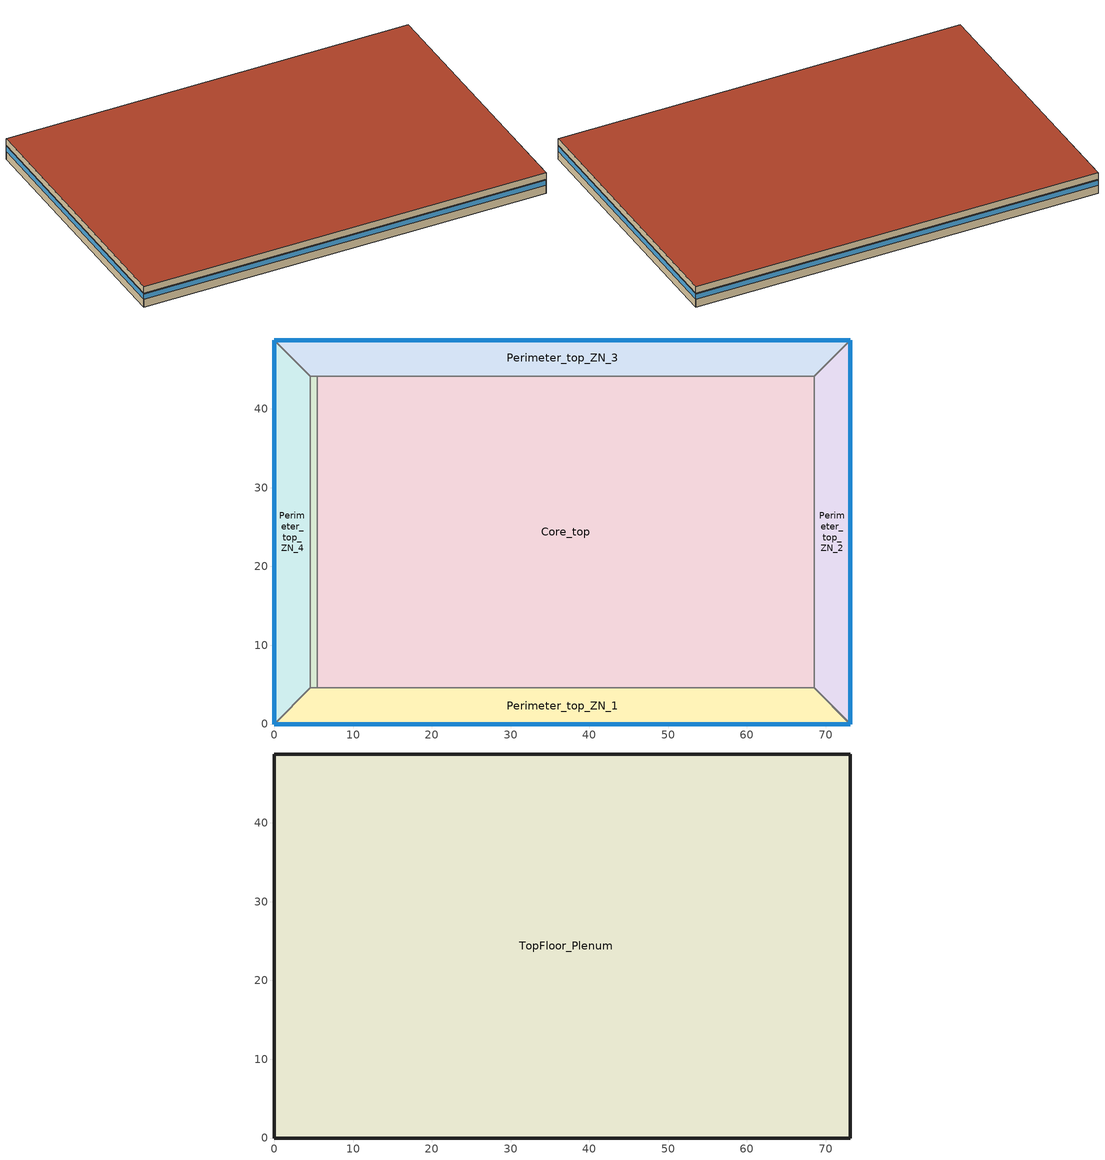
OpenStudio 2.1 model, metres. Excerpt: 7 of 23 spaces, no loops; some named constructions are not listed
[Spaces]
DataCenter_top_ZN_6
 floor adiabatic (Typical Interior Wall): 5.49,44.16 5.49,4.57 4.57,4.57 4.57,44.16 z43.6
 wall to Perimeter_top_ZN_4: 4.57,44.16 4.57,4.57 z43.6:46.34
 wall to Core_top: 5.49,4.57 5.49,44.16 z43.6:46.34
 wall to Perimeter_top_ZN_3: 5.49,44.16 4.57,44.16 z43.6:46.34
 wall to Perimeter_top_ZN_1: 4.57,4.57 5.49,4.57 z43.6:46.34
Perimeter_top_ZN_3
 floor adiabatic (Typical Interior Wall): 73.11,48.74 68.53,44.16 4.57,44.16 0,48.74 z43.6
 wall outside: 73.11,48.74 0,48.74 z43.6:46.34
 wall to Core_top: 5.49,44.16 68.53,44.16 z43.6:46.34
 wall to Perimeter_top_ZN_2: 68.53,44.16 73.11,48.74 z43.6:46.34
 wall to Perimeter_top_ZN_4: 0,48.74 4.57,44.16 z43.6:46.34
 window: 73.11,48.74 0,48.74 z45.14:46.1
Core_top
 floor adiabatic (Typical Interior Wall): 68.53,44.16 68.53,4.57 5.49,4.57 5.49,44.16 z43.6
 wall to Perimeter_top_ZN_1: 5.49,4.57 68.53,4.57 z43.6:46.34
 wall to Perimeter_top_ZN_2: 68.53,4.57 68.53,44.16 z43.6:46.34
Perimeter_top_ZN_2
 floor adiabatic (Typical Interior Wall): 73.11,48.74 73.11,0 68.53,4.57 68.53,44.16 z43.6
 wall outside: 73.11,0 73.11,48.74 z43.6:46.34
 wall to Perimeter_top_ZN_1: 68.53,4.57 73.11,0 z43.6:46.34
 window: 73.11,0 73.11,48.74 z45.14:46.1
Perimeter_top_ZN_1
 floor adiabatic (Typical Interior Wall): 68.53,4.57 73.11,0 0,0 4.57,4.57 z43.6
 wall outside: 0,0 73.11,0 z43.6:46.34
 wall to Perimeter_top_ZN_4: 4.57,4.57 0,0 z43.6:46.34
 window: 0,0 73.11,0 z45.14:46.1
Perimeter_top_ZN_4
 floor adiabatic (Typical Interior Wall): 0,48.74 4.57,44.16 4.57,4.57 0,0 z43.6
 wall outside: 0,48.74 0,0 z43.6:46.34
 window: 0,48.74 0,0 z45.14:46.1
TopFloor_Plenum
 floor to Perimeter_top_ZN_3: 73.11,48.74 68.53,44.16 4.57,44.16 0,48.74 z46.34
 floor to Perimeter_top_ZN_2: 73.11,48.74 73.11,0 68.53,4.57 68.53,44.16 z46.34
 floor to Perimeter_top_ZN_1: 68.53,4.57 73.11,0 0,0 4.57,4.57 z46.34
 floor to Perimeter_top_ZN_4: 0,48.74 4.57,44.16 4.57,4.57 0,0 z46.34
 floor to DataCenter_top_ZN_6: 5.49,44.16 5.49,4.57 4.57,4.57 4.57,44.16 z46.34
 floor to Core_top: 68.53,44.16 68.53,4.57 5.49,4.57 5.49,44.16 z46.34
 wall outside: 0,0 73.11,0 73.11,48.74 0,48.74 0,0 z46.34:47.56
 roof outside: 73.11,0 73.11,48.74 0,48.74 0,0 z47.56
[Building]
NECB 2011-LargeOffice-NECB HDD Method-CAN_AB_Fort.McMurray.719320_CWEC.epw created: 2017-06-30 14:06:17 +0000: North Axis {deg}=0; Default Construction Set=NECB 2011 - Office - NECB HDD Method at climate 7b; Standards Number of Stories=13; Standards Number of Above Ground Stories=12; Standards Building Type=LargeOffice
[Site]
Fort McMurray_AB_CAN: Latitude {deg}=56.65; Longitude {deg}=-111.22; Time Zone {hr}=-7; Elevation {m}=369
[Site:GroundTemperature:BuildingSurface]
19.527, 19.502, 19.536, 19.598, 20.002, 21.64, 22.225, 22.375, 21.449, 20.121, 19.802, 19.633
[Site:WaterMainsTemperature]
Calculation Method=Correlation; Annual Average Outdoor Air Temperature {C}=1.125; Maximum Difference In Monthly Average Outdoor Air Temperatures {deltaC}=33.5
[SizingPeriod:DesignDay] Barometric Pressure {Pa}=96970; Sky Clearness=0; Rain Indicator=0; Snow Indicator=0; Day of Month=21; Daylight Saving Time Indicator=0; Humidity Indicating Type=Wetbulb; Dry-Bulb Temperature Range Modifier Type=DefaultMultipliers
Name | Maximum Dry-Bulb Temperature {C} | Daily Dry-Bulb Temperature Range {deltaC} | Humidity Indicating Conditions at Maximum Dry-Bulb | Wind Speed {m/s} | Wind Direction {deg} | Month | Day Type | Solar Model Indicator | ASHRAE Taub | ASHRAE Taud
Fort McMurray Ann Htg 99.6% Condns DB | -36.8 | 0 | -36.8 | 1 | 250 | 1 | WinterDesignDay | ASHRAEClearSky
Fort McMurray Ann Clg .4% Condns DB=>MWB | 28.9 | 12.1 | 17.7 | 3.8 | 260 | 7 | SummerDesignDay | ASHRAETau | 0.383 | 2.26
Fort McMurray Ann Clg .4% Condns WB=>MDB | 26.6 | 12.1 | 18.9 | 3.8 | 260 | 7 | SummerDesignDay | ASHRAETau | 0.383 | 2.26
[Material:NoMass]
CP02 CARPET PAD: Roughness=VeryRough; Thermal Resistance {m2-K/W}=0.21648; Thermal Absorptance=0.9; Solar Absorptance=0.7; Visible Absorptance=0.8
[Material]
Name | Roughness | Thickness {m} | Conductivity {W/m-K} | Density {kg/m3} | Specific Heat {J/kg-K} | Thermal Absorptance | Solar Absorptance | Visible Absorptance
100mm Normalweight concrete floor | MediumSmooth | 0.1016 | 2.31 | 2322 | 832
G01 13mm gypsum board | Smooth | 0.0127 | 0.16 | 800 | 1090 | 0.9 | 0.7 | 0.5
G05 25mm wood | MediumSmooth | 0.0254 | 0.15 | 608 | 1630 | 0.9 | 0.5 | 0.5
[Construction]
Typical Interior Floor: 100mm Normalweight concrete floor, CP02 CARPET PAD
Typical Interior Wall: G01 13mm gypsum board, G01 13mm gypsum board
Typical Interior Ceiling: CP02 CARPET PAD, 100mm Normalweight concrete floor
Typical Interior Window: Clear 3mm
Typical Interior Door; Typical Interior Partition: G05 25mm wood
Customized Fenestration: cond=0.220 tvis=0.220 tsol=0.232: Customized Fenestration:: cond=0.220 tvis=0.220 tsol=0.232
Customized Fenestration: cond=0.220 tvis=0.441 tsol=0.279: Customized Fenestration:: cond=0.220 tvis=0.441 tsol=0.279
Customized Fenestration: cond=0.220 tvis=0.294 tsol=0.332: Customized Fenestration:: cond=0.220 tvis=0.294 tsol=0.332
Customized Fenestration: cond=0.220 tvis=0.898 tsol=0.837: Customized Fenestration:: cond=0.220 tvis=0.898 tsol=0.837
[DefaultConstructionSet]
NECB 2011 - Office - NECB HDD Method at climate 7b: Default Exterior Surface Constructions=NECB 2011 - Office - NECB HDD Method at climate 7b; Default Interior Surface Constructions=Default Surface Constructions 2; Default Ground Contact Surface Constructions=NECB 2011 - Office - NECB HDD Method at climate 7b 1; Default Exterior SubSurface Constructions=NECB 2011 - Office - NECB HDD Method at climate 7b; Default Interior SubSurface Constructions=Default Sub Surface Constructions 2; Interior Partition Construction=Typical Interior Partition
[DefaultSurfaceConstructions]
Name | Floor Construction | Wall Construction | Roof Ceiling Construction
Default Surface Constructions 2 | Typical Interior Floor | Typical Interior Wall | Typical Interior Ceiling
NECB 2011 - Office - NECB HDD Method at climate 7b | Customized opaque construction {e370e0f2-4649-46a2-bdea-78e6a9e296ea} to conductance of 0.162 | Customized opaque construction {8af4ce8e-7012-49ed-b608-ad8a921cfcaf} to conductance of 0.21 | Customized opaque construction {2b7fb45a-fb88-4c42-89b6-540ae7994c67} to conductance of 0.162
NECB 2011 - Office - NECB HDD Method at climate 7b 1 | Customized opaque construction {1f033353-9a31-41f6-8d02-72a354a8a7e3} to conductance of 0.757 | Customized opaque construction {1f033353-9a31-41f6-8d02-72a354a8a7e3} to conductance of 0.284 | Customized opaque construction {1f033353-9a31-41f6-8d02-72a354a8a7e3} to conductance of 0.284
[DefaultSubSurfaceConstructions]
Name | Fixed Window Construction | Operable Window Construction | Door Construction | Glass Door Construction | Overhead Door Construction | Skylight Construction | Tubular Daylight Dome Construction | Tubular Daylight Diffuser Construction
Default Sub Surface Constructions 2 | Typical Interior Window | Typical Interior Window | Typical Interior Door
NECB 2011 - Office - NECB HDD Method at climate 7b | Customized Fenestration: cond=0.220 tvis=0.220 tsol=0.232 | Customized Fenestration: cond=0.220 tvis=0.220 tsol=0.232 | Customized opaque construction {9ed4e209-ecdc-46af-bdf0-0a89442856df} to conductance of 2.2 | Customized Fenestration: cond=0.220 tvis=0.441 tsol=0.279 | Customized opaque construction {8116d5be-e29f-4d97-8f0b-3f6932c326c8} to conductance of 2.2 | Customized Fenestration: cond=0.220 tvis=0.294 tsol=0.332 | Customized Fenestration: cond=0.220 tvis=0.898 tsol=0.837 | Customized Fenestration: cond=0.220 tvis=0.898 tsol=0.837
[WindowMaterial:Glazing]
Clear 3mm: Optical Data Type=SpectralAverage; Thickness {m}=0.003; Solar Transmittance at Normal Incidence=0.837; Front Side Solar Reflectance at Normal Incidence=0.075; Back Side Solar Reflectance at Normal Incidence=0.075; Visible Transmittance at Normal Incidence=0.898; Front Side Visible Reflectance at Normal Incidence=0.081; Back Side Visible Reflectance at Normal Incidence=0.081; Infrared Transmittance at Normal Incidence=0; Front Side Infrared Hemispherical Emissivity=0.84; Back Side Infrared Hemispherical Emissivity=0.84; Conductivity {W/m-K}=0.9; Dirt Correction Factor for Solar and Visible Transmittance=1; Solar Diffusing=No
[WindowMaterial:SimpleGlazingSystem] U-Factor {W/m2-K}=2.2; Solar Heat Gain Coefficient=0.6; Visible Transmittance=0.21
Customized Fenestration:: cond=0.220 tvis=0.220 tsol=0.232; Customized Fenestration:: cond=0.220 tvis=0.441 tsol=0.279; Customized Fenestration:: cond=0.220 tvis=0.294 tsol=0.332; Customized Fenestration:: cond=0.220 tvis=0.898 tsol=0.837
[Space] Building Story=Building Story 3
Name | Space Type | Thermal Zone | Part of Total Floor Area
DataCenter_top_ZN_6 | Space Function Office - open plan | Sp-DataCenter_top_ZN_6 Sys-6 Flr-4 Sch-A HPlcmt-core ZN
Perimeter_top_ZN_3 | Space Function Office - open plan | Sp-Perimeter_top_ZN_3 Sys-6 Flr-4 Sch-A HPlcmt-north ZN | Yes
Core_top | Space Function Office - open plan | Sp-Core_top Sys-6 Flr-4 Sch-A HPlcmt-core ZN | Yes
Perimeter_top_ZN_2 | Space Function Office - open plan | Sp-Perimeter_top_ZN_2 Sys-6 Flr-4 Sch-A HPlcmt-east ZN | Yes
Perimeter_top_ZN_1 | Space Function Office - open plan | Sp-Perimeter_top_ZN_1 Sys-6 Flr-4 Sch-A HPlcmt-south ZN | Yes
TopFloor_Plenum | Space Function - undefined - | Sp-TopFloor_Plenum Sys-0 Flr-4 Sch-- undefined - HPlcmt-north ZN | No
Perimeter_top_ZN_4 | Space Function Office - open plan | Sp-Perimeter_top_ZN_4 Sys-6 Flr-4 Sch-A HPlcmt-west ZN | Yes
[BuildingStory]
Building Story 3: Nominal Z Coordinate {m}=43.5952
[SpaceType] Standards Building Type=Space Function
Name | Default Schedule Set | Design Specification Outdoor Air Object | Standards Space Type
Space Function Office - open plan | Space Function Office - open plan Schedule Set | Space Function Office - open plan Ventilation | Office - open plan
Space Function - undefined - | Space Function - undefined - Schedule Set | Space Function - undefined - Ventilation | - undefined -
[DesignSpecification:OutdoorAir]
Name | Outdoor Air Flow per Person {m3/s-person} | Outdoor Air Flow per Floor Area {m3/s-m2} | Outdoor Air Flow Air Changes per Hour {1/hr} | Outdoor Air Method
Space Function - undefined - Ventilation | 0 | 0 | 0
Space Function Office - open plan Ventilation |  | 0.0004318 |  | Sum
[DefaultScheduleSet] Infiltration Schedule=Always On
Name | Number of People Schedule | People Activity Level Schedule | Lighting Schedule | Electric Equipment Schedule
Space Function - undefined - Schedule Set
Space Function Office - open plan Schedule Set | NECB-A-Occupancy | NECB-Activity | NECB-A-Lighting | NECB-A-Electric-Equipment
[ThermostatSetpoint:DualSetpoint]
Name | Heating Setpoint Temperature Schedule | Cooling Setpoint Temperature Schedule
Space Function - undefined - Thermostat 6
Space Function Office - open plan Thermostat 33; Space Function Office - open plan Thermostat 34; Space Function Office - open plan Thermostat 35; Space Function Office - open plan Thermostat 36; Space Function Office - open plan Thermostat 37; Space Function Office - open plan Thermostat 38 | NECB-A-Thermostat Setpoint-Heating | NECB-A-Thermostat Setpoint-Cooling
[People:Definition]
Space Function Office - open plan People Definition: Number of People Calculation Method=People/Area; People per Space Floor Area {person/m2}=0.0500522; Fraction Radiant=0.3
[People]
Space Function Office - open plan People: People Definition=Space Function Office - open plan People Definition; Space or SpaceType=Space Function Office - open plan; Work Efficiency Schedule=Work Efficiency Schedule; Clothing Insulation Schedule=Clothing Schedule; Air Velocity Schedule=Air Velocity Schedule
[Lights:Definition]
Space Function Office - open plan Lights Definition: Design Level Calculation Method=Watts/Area; Watts per Space Floor Area {W/m2}=10.9999; Fraction Radiant=0.5; Fraction Visible=0.2
[Lights]
Space Function Office - open plan Lights: Lights Definition=Space Function Office - open plan Lights Definition; Space or SpaceType=Space Function Office - open plan
[ElectricEquipment:Definition]
Space Function Office - open plan Elec Equip Definition: Design Level Calculation Method=Watts/Area; Watts per Space Floor Area {W/m2}=7.49994; Fraction Radiant=0.5
[ElectricEquipment]
Space Function Office - open plan Elec Equip: Electric Equipment Definition=Space Function Office - open plan Elec Equip Definition; Space or SpaceType=Space Function Office - open plan
[SpaceInfiltration:DesignFlowRate] Schedule=Always On Discrete; Design Flow Rate Calculation Method=Flow/ExteriorArea; Flow per Exterior Surface Area {m3/s-m2}=0.00025; Constant Term Coefficient=0; Temperature Term Coefficient=0; Velocity Term Coefficient=0.224; Velocity Squared Term Coefficient=0
Name | Space or SpaceType
Perimeter_top_ZN_1 Infiltration | Perimeter_top_ZN_1
Perimeter_top_ZN_2 Infiltration | Perimeter_top_ZN_2
Perimeter_top_ZN_3 Infiltration | Perimeter_top_ZN_3
Perimeter_top_ZN_4 Infiltration | Perimeter_top_ZN_4
TopFloor_Plenum Infiltration | TopFloor_Plenum
[ThermalZone] Use Ideal Air Loads=No
Name | Thermostat
Sp-TopFloor_Plenum Sys-0 Flr-4 Sch-- undefined - HPlcmt-north ZN | Space Function - undefined - Thermostat 6
Sp-Perimeter_top_ZN_3 Sys-6 Flr-4 Sch-A HPlcmt-north ZN | Space Function Office - open plan Thermostat 33
Sp-Perimeter_top_ZN_2 Sys-6 Flr-4 Sch-A HPlcmt-east ZN | Space Function Office - open plan Thermostat 34
Sp-Perimeter_top_ZN_4 Sys-6 Flr-4 Sch-A HPlcmt-west ZN | Space Function Office - open plan Thermostat 35
Sp-Perimeter_top_ZN_1 Sys-6 Flr-4 Sch-A HPlcmt-south ZN | Space Function Office - open plan Thermostat 36
Sp-DataCenter_top_ZN_6 Sys-6 Flr-4 Sch-A HPlcmt-core ZN | Space Function Office - open plan Thermostat 37
Sp-Core_top Sys-6 Flr-4 Sch-A HPlcmt-core ZN | Space Function Office - open plan Thermostat 38
[Sizing:Zone] Zone Cooling Design Supply Air Temperature Input Method=SupplyAirTemperature; Zone Cooling Design Supply Air Temperature {C}=14; Zone Cooling Design Supply Air Temperature Difference {deltaC}=11.11; Zone Heating Design Supply Air Temperature Input Method=SupplyAirTemperature; Zone Heating Design Supply Air Temperature {C}=40; Zone Heating Design Supply Air Temperature Difference {deltaC}=11.11; Zone Cooling Design Supply Air Humidity Ratio {kg-H2O/kg-air}=0.0085; Zone Heating Design Supply Air Humidity Ratio {kg-H2O/kg-air}=0.008; Cooling Design Air Flow Method=DesignDay; Heating Design Air Flow Method=DesignDay; Account for Dedicated Outdoor Air System=No; Dedicated Outdoor Air System Control Strategy=NeutralSupplyAir; Dedicated Outdoor Air Low Setpoint Temperature for Design {C}=autosize; Dedicated Outdoor Air High Setpoint Temperature for Design {C}=autosize
Sp-GroundFloor_Plenum Sys-0 Flr-1 Sch-- undefined - HPlcmt-north ZN; Sp-MidFloor_Plenum Sys-0 Flr-3 Sch-- undefined - HPlcmt-north ZN; Sp-TopFloor_Plenum Sys-0 Flr-4 Sch-- undefined - HPlcmt-north ZN
[HeatExchanger:AirToAir:SensibleAndLatent]
VAV with Reheat 2 ERV: Availability Schedule=Always On Discrete; Nominal Supply Air Flow Rate {m3/s}=autosize; Sensible Effectiveness at 100% Heating Air Flow=0.5; Latent Effectiveness at 100% Heating Air Flow=0.5; Sensible Effectiveness at 75% Heating Air Flow=0.5; Latent Effectiveness at 75% Heating Air Flow=0.5; Sensible Effectiveness at 100% Cooling Air Flow=0.5; Latent Effectiveness at 100% Cooling Air Flow=0.5; Sensible Effectiveness at 75% Cooling Air Flow=0.5; Latent Effectiveness at 75% Cooling Air Flow=0.5; Nominal Electric Power {W}=50; Supply Air Outlet Temperature Control=Yes; Heat Exchanger Type=Rotary; Frost Control Type=ExhaustOnly; Threshold Temperature {C}=-23.3; Initial Defrost Time Fraction=0.167; Rate of Defrost Time Fraction Increase {1/K}=1.44; Economizer Lockout=Yes
[SetpointManager:OutdoorAirPretreat]
Setpoint Manager Outdoor Air Pretreat 1: Minimum Setpoint Temperature {C}=-99; Maximum Setpoint Temperature {C}=99; Minimum Setpoint Humidity Ratio {kgWater/kgDryAir}=1e-05; Maximum Setpoint Humidity Ratio {kgWater/kgDryAir}=1
[Schedule:Ruleset]
Always On: Default Day Schedule=Always On Default
Clothing Schedule: Default Day Schedule=Clothing Schedule Default Winter Clothes
Air Velocity Schedule: Default Day Schedule=Air Velocity Schedule Default
Work Efficiency Schedule: Default Day Schedule=Work Efficiency Schedule Default
NECB-A-Occupancy: Default Day Schedule=NECB-A-Occupancy Default
NECB-Activity: Default Day Schedule=NECB-Activity Default; Summer Design Day Schedule=NECB-Activity Summer Design Day; Winter Design Day Schedule=NECB-Activity Winter Design Day
NECB-A-Lighting: Default Day Schedule=NECB-A-Lighting Default
NECB-A-Electric-Equipment: Default Day Schedule=NECB-A-Electric-Equipment Default
NECB-A-Thermostat Setpoint-Heating: Default Day Schedule=NECB-A-Thermostat Setpoint-Heating Default
NECB-A-Thermostat Setpoint-Cooling: Default Day Schedule=NECB-A-Thermostat Setpoint-Cooling Default
[Schedule:Day]
Always On Default; Clothing Schedule Default Winter Clothes: 24, 0, 1
Clothing Schedule Summer Clothes: 24, 0, 0.5
Air Velocity Schedule Default; NECB-A-Electric-Equipment Sat Day; NECB-A-Electric-Equipment Sun|Hol Day: 24, 0, 0.2
Work Efficiency Schedule Default; NECB-A-Occupancy Sat Day; NECB-A-Occupancy Sun|Hol Day: 24, 0, 0
NECB-A-Occupancy Default; NECB-A-Occupancy Default|Wkdy Day: 7, 0, 0, 8, 0, 0.1, 9, 0, 0.7, 12, 0, 0.9, 14, 0, 0.5, 17, 0, 0.9, 18, 0, 0.7, 19, 0, 0.3, 23, 0, 0.1, 24, 0, 0
NECB-Activity Default; NECB-Activity Winter Design Day; NECB-Activity Summer Design Day: 24, 0, 130
NECB-A-Lighting Default; NECB-A-Lighting Default|Wkdy Day: 7, 0, 0.05, 8, 0, 0.3, 9, 0, 0.8, 17, 0, 0.9, 18, 0, 0.8, 19, 0, 0.5, 21, 0, 0.3, 23, 0, 0.1, 24, 0, 0.05
NECB-A-Lighting Sat Day; NECB-A-Lighting Sun|Hol Day: 24, 0, 0.05
NECB-A-Electric-Equipment Default; NECB-A-Electric-Equipment Default|Wkdy Day: 7, 0, 0.2, 8, 0, 0.3, 9, 0, 0.8, 18, 0, 0.9, 19, 0, 0.5, 21, 0, 0.3, 24, 0, 0.2
NECB-A-Thermostat Setpoint-Heating Default; NECB-A-Thermostat Setpoint-Heating Default|Wkdy Day: 6, 0, 18, 7, 0, 20, 21, 0, 22, 24, 0, 18
NECB-A-Thermostat Setpoint-Heating Sat Day; NECB-A-Thermostat Setpoint-Heating Sun|Hol Day: 24, 0, 18
NECB-A-Thermostat Setpoint-Cooling Default; NECB-A-Thermostat Setpoint-Cooling Default|Wkdy Day: 6, 0, 35, 21, 0, 24, 24, 0, 35
NECB-A-Thermostat Setpoint-Cooling Sat Day; NECB-A-Thermostat Setpoint-Cooling Sun|Hol Day: 24, 0, 35
[Schedule:Rule] Date Specification Type=DateRange; Start Day=1
Name | Schedule Ruleset | Rule Order | Day Schedule | Start Month | End Month | End Day | Apply Monday | Apply Tuesday | Apply Wednesday | Apply Thursday | Apply Friday | Apply Saturday | Apply Sunday
Schedule Rule 1 | Clothing Schedule | 0 | Clothing Schedule Summer Clothes | 5 | 9 | 30
Schedule Rule 2 | NECB-A-Occupancy | 2 | NECB-A-Occupancy Default|Wkdy Day | 1 | 12 | 31 | Yes | Yes | Yes | Yes | Yes
Schedule Rule 3 | NECB-A-Occupancy | 1 | NECB-A-Occupancy Sat Day | 1 | 12 | 31 |  |  |  |  |  | Yes
Schedule Rule 4 | NECB-A-Occupancy | 0 | NECB-A-Occupancy Sun|Hol Day | 1 | 12 | 31 |  |  |  |  |  |  | Yes
Schedule Rule 5 | NECB-A-Lighting | 2 | NECB-A-Lighting Default|Wkdy Day | 1 | 12 | 31 | Yes | Yes | Yes | Yes | Yes
Schedule Rule 6 | NECB-A-Lighting | 1 | NECB-A-Lighting Sat Day | 1 | 12 | 31 |  |  |  |  |  | Yes
Schedule Rule 7 | NECB-A-Lighting | 0 | NECB-A-Lighting Sun|Hol Day | 1 | 12 | 31 |  |  |  |  |  |  | Yes
Schedule Rule 8 | NECB-A-Electric-Equipment | 2 | NECB-A-Electric-Equipment Default|Wkdy Day | 1 | 12 | 31 | Yes | Yes | Yes | Yes | Yes
Schedule Rule 9 | NECB-A-Electric-Equipment | 1 | NECB-A-Electric-Equipment Sat Day | 1 | 12 | 31 |  |  |  |  |  | Yes
Schedule Rule 10 | NECB-A-Electric-Equipment | 0 | NECB-A-Electric-Equipment Sun|Hol Day | 1 | 12 | 31 |  |  |  |  |  |  | Yes
Schedule Rule 11 | NECB-A-Thermostat Setpoint-Heating | 2 | NECB-A-Thermostat Setpoint-Heating Default|Wkdy Day | 1 | 12 | 31 | Yes | Yes | Yes | Yes | Yes
Schedule Rule 12 | NECB-A-Thermostat Setpoint-Heating | 1 | NECB-A-Thermostat Setpoint-Heating Sat Day | 1 | 12 | 31 |  |  |  |  |  | Yes
Schedule Rule 13 | NECB-A-Thermostat Setpoint-Heating | 0 | NECB-A-Thermostat Setpoint-Heating Sun|Hol Day | 1 | 12 | 31 |  |  |  |  |  |  | Yes
Schedule Rule 14 | NECB-A-Thermostat Setpoint-Cooling | 2 | NECB-A-Thermostat Setpoint-Cooling Default|Wkdy Day | 1 | 12 | 31 | Yes | Yes | Yes | Yes | Yes
Schedule Rule 15 | NECB-A-Thermostat Setpoint-Cooling | 1 | NECB-A-Thermostat Setpoint-Cooling Sat Day | 1 | 12 | 31 |  |  |  |  |  | Yes
Schedule Rule 16 | NECB-A-Thermostat Setpoint-Cooling | 0 | NECB-A-Thermostat Setpoint-Cooling Sun|Hol Day | 1 | 12 | 31 |  |  |  |  |  |  | Yes
[Schedule:Constant]
Always On Discrete: Value=1
